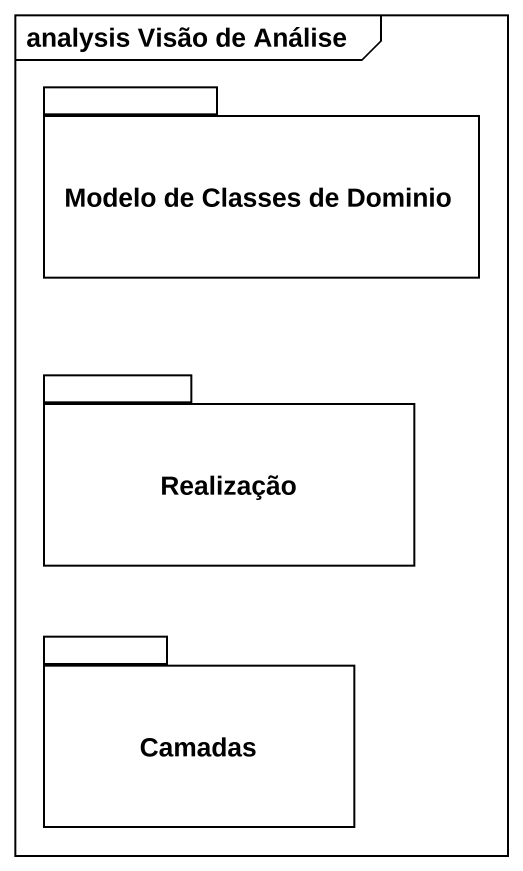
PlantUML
@startuml
mainframe analysis Visão de Análise
package "Modelo de Classes de Dominio" as Modelo_de_Classes_de_Dominio {
}
package Realização {
}
package Camadas {
}
@enduml
